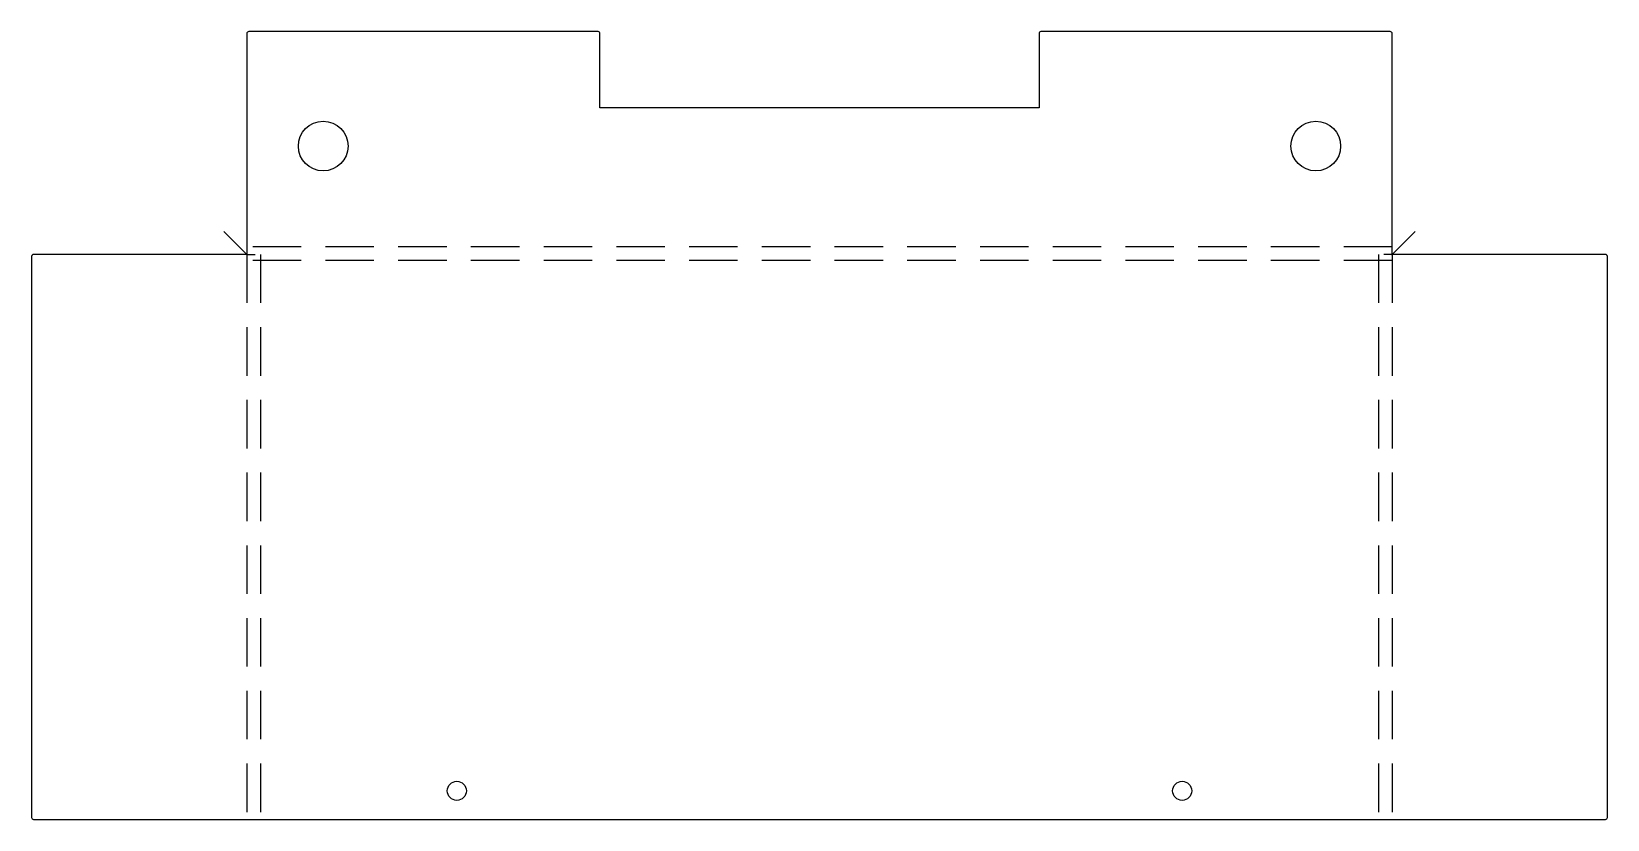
# Model space of a CAD drawing. Extents: x 0 to 413, y 0 to 206.
import ezdxf

# ---------------------------------------------------------------- set-up
doc = ezdxf.new("R2010")
doc.units = 0
doc.header["$MEASUREMENT"] = 0
doc.linetypes.add('DASHED', pattern=[19.05, 12.7, -6.35])
doc.layers.get('0').update_dxf_attribs({"linetype": 'CONTINUOUS'})

msp = doc.modelspace()

# ---------------------------------------------------------------- linework, layer by layer
for p, q in [((148.4, 206.4), (56.9, 206.4)), ((355.9, 206.4), (264.4, 206.4)), ((56.4, 205.9), (56.4, 148)), ((148.9, 186.4), (148.9, 205.9)), ((263.9, 205.9), (263.9, 186.4)), ((356.4, 148), (356.4, 205.9)), ((263.9, 186.4), (148.9, 186.4)), ((0, 147.5), (0, 0.5)), ((56.4, 148), (0.5, 148)), ((412.3, 148), (356.4, 148)), ((412.8, 0.5), (412.8, 147.5)), ((0.5, 0), (412.3, 0))]:
    msp.add_line(p, q)
at = {"color": 3}
for p, q in [((50.4, 154), (56.25, 148.15)), ((362.4, 154), (356.55, 148.15)), ((56.61, 148), (58.6, 148)), ((356.19, 148), (354.2, 148))]:
    msp.add_line(p, q, dxfattribs=at)
at = {"linetype": 'DASHED'}
for p, q in [((356.4, 150), (56.4, 150)), ((56.4, 148), (56.4, 0)), ((356.4, 146.4), (56.4, 146.4)), ((60, 148), (60, 0)), ((352.8, 148), (352.8, 0)), ((356.4, 148), (356.4, 0))]:
    msp.add_line(p, q, dxfattribs=at)
for centre, radius in [((76.4, 176.4), 6.5), ((336.4, 176.4), 6.5), ((111.4, 7.5), 2.5), ((301.4, 7.5), 2.5)]:
    msp.add_circle(centre, radius)
for centre, start, end in [((56.9, 205.9), 90, 180), ((148.4, 205.9), 0, 90), ((264.4, 205.9), 90, 180), ((355.9, 205.9), 0, 90), ((0.5, 147.5), 90, 180), ((412.3, 147.5), 0, 90), ((0.5, 0.5), 180, 270), ((412.3, 0.5), 270, 0)]:
    msp.add_arc(centre, 0.5, start, end)
at = {"color": 3}
for centre, start, end in [((56.61, 148.5), 225, 270), ((356.19, 148.5), 270, 315)]:
    msp.add_arc(centre, 0.5, start, end, dxfattribs=at)

doc.saveas('drawing.dxf')
